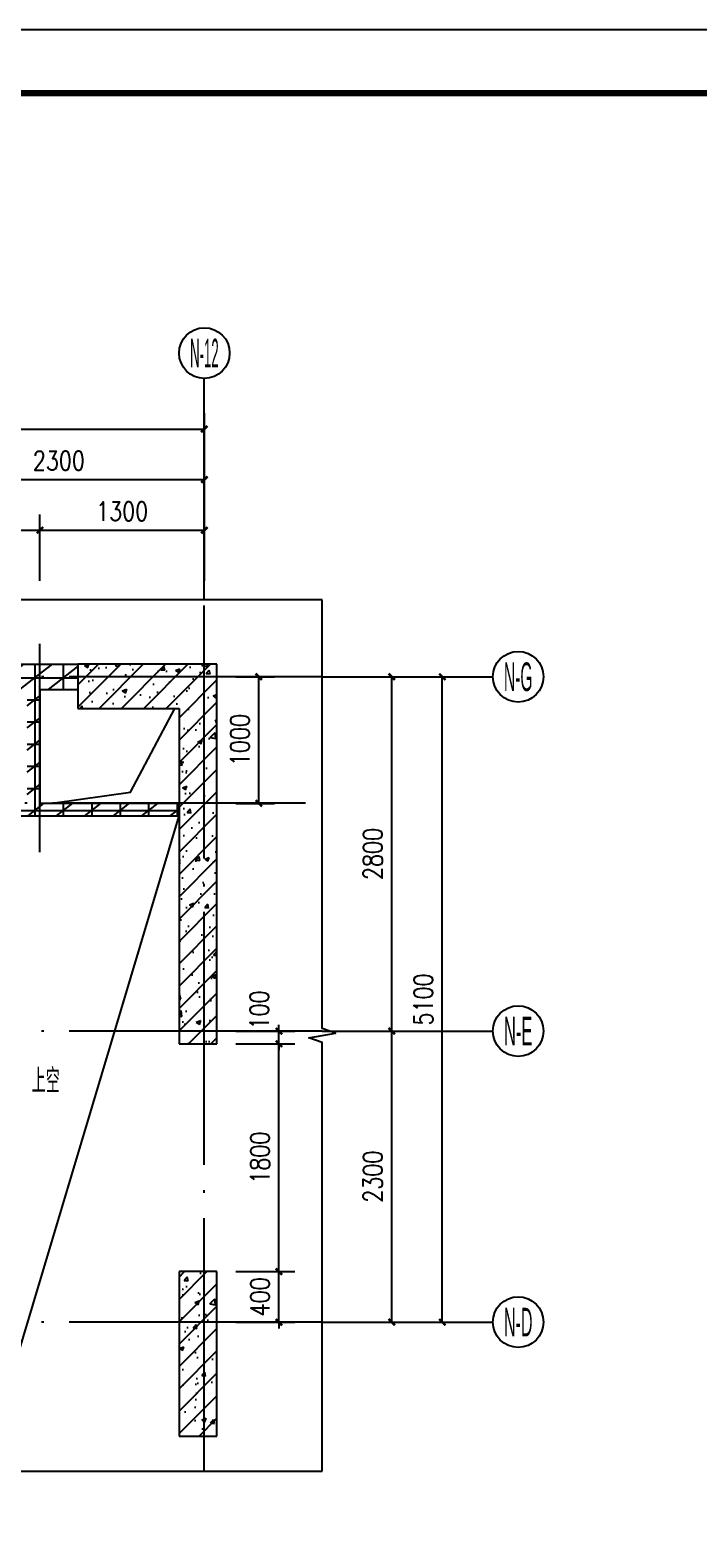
# Model space of a CAD drawing. Extents: x 718358 to 1668613, y -348838 to -159582.
# Drawn here: x 775283 to 780568, y -183089 to -171281 of the extents above; entities that cross this region are included whole.
import ezdxf
from ezdxf.enums import TextEntityAlignment as Align

# ---------------------------------------------------------------- set-up
doc = ezdxf.new("R2010")
doc.units = 0
doc.header["$LTSCALE"] = 1000
doc.linetypes.add('DOTE', pattern=[2.42, 2, -0.2, 0.02, -0.2])
for name, color, linetype in [('建-图框', 4, 'Continuous'), ('建-墙体', 2, 'Continuous'), ('建-尺寸', 73, 'Continuous'), ('建-影线', 8, 'Continuous'), ('建-房间名', 7, 'Continuous'), ('建-柱子', 6, 'Continuous'), ('建-符号', 3, 'Continuous'), ('建-轴标', 3, 'Continuous'), ('建-轴网', 14, 'DOTE')]:
    doc.layers.add(name, color=color, linetype=linetype)
doc.styles.add('_TCH_AXIS', font='gt宽度调整.shx', dxfattribs={"bigfont": 'gt国标汉字.shx'})
doc.styles.add('DIM_FONT', font='SIMPLEX.shx', dxfattribs={"width": 0.8, "bigfont": 'GBCBIG.shx'})
doc.dimstyles.new('DIMN50', dxfattribs={"dimscale": 0.5, "dimtxt": 300, "dimasz": 100, "dimexe": 250, "dimexo": 300, "dimgap": 150, "dimtad": 1, "dimdec": 0, "dimzin": 0, "dimdsep": 46, "dimtxsty": 'DIM_FONT', "dimblk": 'ARCHTICK', "dimcen": 0.09, "dimdle": 1, "dimclrt": 7, "dimazin": 2, "dimtfac": 1, "dimtdec": 0, "dimtix": 1, "dimtmove": 2, "dimatfit": 3, "dimldrblk": 'ARCHTICK', "dimfxl": 1, "dimtolj": 1, "dimtzin": 0, "dimarcsym": 0})
pattern_1 = [(0, (0, 0), (0, 175), []), (37.875, (200, 0), (-84.807639, 109.038328), []), (90, (200, 0), (-225, 1e-14), [])]
pattern_2 = [(45, (0, 0), (-88.388348, 88.388348), []), (50, (0, 0), (358.63009, -31.37607), [37.5, -412.5]), (355, (0, 0), (-69.37567, 376.09607), [30, -330]), (100.4514, (29.9, -2.6), (289.25469, 344.71977), [31.8701, -350.57106]), (46.1842, (0, 100), (533.62052, -82.7595), [56.25, -618.75]), (96.6356, (44.47, 93.1), (467.33135, 487.05894), [47.80514, -525.8565]), (351.1842, (0, 100), (467.33097, 487.0593), [45, -495]), (21, (50, 75), (298.45353, -201.30945), [37.5, -412.5]), (326, (50, 75), (121.65767, 362.57502), [30, -330]), (71.4514, (74.87, 58.22), (420.11131, 161.26525), [31.8701, -350.57106]), (37.5, (0, 0), (6.079928, 166.446927), [0, -326, 0, -335, 0, -331.25]), (7.5, (0, 0), (131.53477, 197.205856), [0, -191, 0, -318.5, 0, -126.25]), (327.5, (-111.5, 0), (266.911218, -11.277436), [0, -125, 0, -390, 0, -517.5]), (317.5, (-161.5, 0), (291.593085, 50.05249), [0, -162.5, 0, -259, 0, -367.5])]

# ---------------------------------------------------------------- blocks, each defined once
blk = doc.blocks.new('_ArchTick')
at = {"color": 0, "linetype": 'ByBlock', "const_width": 0.4}
blk.add_lwpolyline([(-0.5, -0.5), (0.5, 0.5)], dxfattribs=at)
blk = doc.blocks.new('*D188')
at = {"layer": 'Defpoints', "color": 0, "transparency": 16777216}
for p in [(776763, -179193), (777253, -179193), (776763, -179293)]:
    blk.add_point(p, dxfattribs=at)
at = {"layer": '建-尺寸', "color": 0, "lineweight": -2, "transparency": 16777216}
for p, q in [((776913, -179193), (777378, -179193)), ((777253, -179193), (777253, -179143)), ((777253, -179293), (777253, -179193)), ((776913, -179293), (777378, -179293)), ((777253, -179293), (777253, -179343))]:
    blk.add_line(p, q, dxfattribs=at)
at = {"layer": '建-尺寸', "color": 0, "lineweight": -2, "transparency": 16777216, "xscale": 50, "yscale": 50, "zscale": 50}
for p, rotation in [((777253, -179193), 270), ((777253, -179293), 90)]:
    blk.add_blockref('_ArchTick', p, dxfattribs=dict(at, rotation=rotation))
at = {"layer": '建-尺寸', "color": 7, "transparency": 16777216, "insert": (777098, -179026), "char_height": 150, "attachment_point": 5, "rotation": 90, "style": 'DIM_FONT'}
blk.add_mtext('\\A1;100', dxfattribs=at)
blk = doc.blocks.new('*D189')
at = {"layer": 'Defpoints', "color": 0, "transparency": 16777216}
for p in [(776763, -179293), (777253, -179293), (776763, -181093)]:
    blk.add_point(p, dxfattribs=at)
at = {"layer": '建-尺寸', "color": 0, "lineweight": -2, "transparency": 16777216}
for p, q in [((776913, -179293), (777378, -179293)), ((777253, -181093), (777253, -179292)), ((776913, -181093), (777378, -181093))]:
    blk.add_line(p, q, dxfattribs=at)
at = {"layer": '建-尺寸', "color": 0, "lineweight": -2, "transparency": 16777216, "xscale": 50, "yscale": 50, "zscale": 50}
for p, rotation in [((777253, -179293), 90), ((777253, -181093), 270)]:
    blk.add_blockref('_ArchTick', p, dxfattribs=dict(at, rotation=rotation))
at = {"layer": '建-尺寸', "color": 7, "transparency": 16777216, "insert": (777103, -180193), "char_height": 150, "attachment_point": 5, "rotation": 90, "style": 'DIM_FONT'}
blk.add_mtext('\\A1;1800', dxfattribs=at)
blk = doc.blocks.new('*D190')
at = {"layer": 'Defpoints', "color": 0, "transparency": 16777216}
for p in [(776763, -181093), (777253, -181093), (776763, -181493)]:
    blk.add_point(p, dxfattribs=at)
at = {"layer": '建-尺寸', "color": 0, "lineweight": -2, "transparency": 16777216}
for p, q in [((776913, -181093), (777378, -181093)), ((777253, -181093), (777253, -181043)), ((777253, -181493), (777253, -181093)), ((776913, -181493), (777378, -181493)), ((777253, -181493), (777253, -181543))]:
    blk.add_line(p, q, dxfattribs=at)
at = {"layer": '建-尺寸', "color": 0, "lineweight": -2, "transparency": 16777216, "xscale": 50, "yscale": 50, "zscale": 50}
for p, rotation in [((777253, -181093), 270), ((777253, -181493), 90)]:
    blk.add_blockref('_ArchTick', p, dxfattribs=dict(at, rotation=rotation))
at = {"layer": '建-尺寸', "color": 7, "transparency": 16777216, "insert": (777103, -181293), "char_height": 150, "attachment_point": 5, "rotation": 90, "style": 'DIM_FONT'}
blk.add_mtext('\\A1;400', dxfattribs=at)
blk = doc.blocks.new('*D1044')
at = {"layer": 'Defpoints', "color": 0, "transparency": 16777216}
for p in [(776763, -176393), (777094, -176393), (776763, -177393)]:
    blk.add_point(p, dxfattribs=at)
at = {"layer": '建-尺寸', "color": 0, "lineweight": -2, "transparency": 16777216}
for p, q in [((776913, -176393), (777219, -176393)), ((777094, -177393), (777094, -176392)), ((776913, -177393), (777219, -177393))]:
    blk.add_line(p, q, dxfattribs=at)
at = {"layer": '建-尺寸', "color": 0, "lineweight": -2, "transparency": 16777216, "xscale": 50, "yscale": 50, "zscale": 50}
for p, rotation in [((777094, -176393), 90), ((777094, -177393), 270)]:
    blk.add_blockref('_ArchTick', p, dxfattribs=dict(at, rotation=rotation))
at = {"layer": '建-尺寸', "color": 7, "transparency": 16777216, "insert": (776944, -176893), "char_height": 150, "attachment_point": 5, "rotation": 90, "style": 'DIM_FONT'}
blk.add_mtext('\\A1;1000', dxfattribs=at)
blk = doc.blocks.new('*D1118')
at = {"layer": 'Defpoints', "color": 0, "transparency": 16777216}
for p in [(776663, -174435), (765763, -175606), (776663, -175606)]:
    blk.add_point(p, dxfattribs=at)
at = {"layer": '建-尺寸', "color": 0, "lineweight": -2, "transparency": 16777216}
for p, q in [((765763, -175456), (765763, -174310)), ((776663, -175456), (776663, -174310)), ((765762, -174435), (776663, -174435))]:
    blk.add_line(p, q, dxfattribs=at)
at = {"layer": '建-尺寸', "color": 0, "lineweight": -2, "transparency": 16777216, "xscale": 50, "yscale": 50, "zscale": 50, "rotation": 180}
blk.add_blockref('_ArchTick', (765763, -174435), dxfattribs=at)
at = {"layer": '建-尺寸', "color": 0, "lineweight": -2, "transparency": 16777216, "xscale": 50, "yscale": 50, "zscale": 50}
blk.add_blockref('_ArchTick', (776663, -174435), dxfattribs=at)
at = {"layer": '建-尺寸', "color": 7, "transparency": 16777216, "insert": (771213, -174285), "char_height": 150, "attachment_point": 5, "style": 'DIM_FONT'}
blk.add_mtext('\\A1;10900', dxfattribs=at)
blk = doc.blocks.new('*D1119')
at = {"layer": 'Defpoints', "color": 0, "transparency": 16777216}
for p in [(776663, -175235), (775363, -175785), (776663, -175785)]:
    blk.add_point(p, dxfattribs=at)
at = {"layer": '建-尺寸', "color": 0, "lineweight": -2, "transparency": 16777216}
for p, q in [((775363, -175635), (775363, -175110)), ((776663, -175635), (776663, -175110)), ((775362, -175235), (776663, -175235))]:
    blk.add_line(p, q, dxfattribs=at)
at = {"layer": '建-尺寸', "color": 0, "lineweight": -2, "transparency": 16777216, "xscale": 50, "yscale": 50, "zscale": 50, "rotation": 180}
blk.add_blockref('_ArchTick', (775363, -175235), dxfattribs=at)
at = {"layer": '建-尺寸', "color": 0, "lineweight": -2, "transparency": 16777216, "xscale": 50, "yscale": 50, "zscale": 50}
blk.add_blockref('_ArchTick', (776663, -175235), dxfattribs=at)
at = {"layer": '建-尺寸', "color": 7, "transparency": 16777216, "insert": (776013, -175085), "char_height": 150, "attachment_point": 5, "style": 'DIM_FONT'}
blk.add_mtext('\\A1;1300', dxfattribs=at)
blk = doc.blocks.new('*D1120')
at = {"layer": 'Defpoints', "color": 0, "transparency": 16777216}
for p in [(775363, -175235), (774363, -175785), (775363, -175785)]:
    blk.add_point(p, dxfattribs=at)
at = {"layer": '建-尺寸', "color": 0, "lineweight": -2, "transparency": 16777216}
for p, q in [((774363, -175635), (774363, -175110)), ((775363, -175635), (775363, -175110)), ((774362, -175235), (775363, -175235))]:
    blk.add_line(p, q, dxfattribs=at)
at = {"layer": '建-尺寸', "color": 0, "lineweight": -2, "transparency": 16777216, "xscale": 50, "yscale": 50, "zscale": 50, "rotation": 180}
blk.add_blockref('_ArchTick', (774363, -175235), dxfattribs=at)
at = {"layer": '建-尺寸', "color": 0, "lineweight": -2, "transparency": 16777216, "xscale": 50, "yscale": 50, "zscale": 50}
blk.add_blockref('_ArchTick', (775363, -175235), dxfattribs=at)
at = {"layer": '建-尺寸', "color": 7, "transparency": 16777216, "insert": (774863, -175085), "char_height": 150, "attachment_point": 5, "style": 'DIM_FONT'}
blk.add_mtext('\\A1;1000', dxfattribs=at)
blk = doc.blocks.new('*D1126')
at = {"layer": 'Defpoints', "color": 0, "transparency": 16777216}
for p in [(776663, -174835), (774363, -175785), (776663, -175785)]:
    blk.add_point(p, dxfattribs=at)
at = {"layer": '建-尺寸', "color": 0, "lineweight": -2, "transparency": 16777216}
for p, q in [((774363, -175635), (774363, -174710)), ((776663, -175635), (776663, -174710)), ((774362, -174835), (776663, -174835))]:
    blk.add_line(p, q, dxfattribs=at)
at = {"layer": '建-尺寸', "color": 0, "lineweight": -2, "transparency": 16777216, "xscale": 50, "yscale": 50, "zscale": 50, "rotation": 180}
blk.add_blockref('_ArchTick', (774363, -174835), dxfattribs=at)
at = {"layer": '建-尺寸', "color": 0, "lineweight": -2, "transparency": 16777216, "xscale": 50, "yscale": 50, "zscale": 50}
blk.add_blockref('_ArchTick', (776663, -174835), dxfattribs=at)
at = {"layer": '建-尺寸', "color": 7, "transparency": 16777216, "insert": (775513, -174685), "char_height": 150, "attachment_point": 5, "style": 'DIM_FONT'}
blk.add_mtext('\\A1;2300', dxfattribs=at)
blk = doc.blocks.new('*D1134')
at = {"layer": 'Defpoints', "color": 0, "transparency": 16777216}
for p in [(778171, -176393), (778545, -176393), (778171, -181493)]:
    blk.add_point(p, dxfattribs=at)
at = {"layer": '建-尺寸', "color": 0, "lineweight": -2, "transparency": 16777216}
for p, q in [((778321, -176393), (778670, -176393)), ((778545, -181493), (778545, -176392)), ((778321, -181493), (778670, -181493))]:
    blk.add_line(p, q, dxfattribs=at)
at = {"layer": '建-尺寸', "color": 0, "lineweight": -2, "transparency": 16777216, "xscale": 50, "yscale": 50, "zscale": 50}
for p, rotation in [((778545, -176393), 90), ((778545, -181493), 270)]:
    blk.add_blockref('_ArchTick', p, dxfattribs=dict(at, rotation=rotation))
at = {"layer": '建-尺寸', "color": 7, "transparency": 16777216, "insert": (778395, -178943), "char_height": 150, "attachment_point": 5, "rotation": 90, "style": 'DIM_FONT'}
blk.add_mtext('\\A1;5100', dxfattribs=at)
blk = doc.blocks.new('*D1135')
at = {"layer": 'Defpoints', "color": 0, "transparency": 16777216}
for p in [(777595, -176393), (778145, -176393), (777595, -179193)]:
    blk.add_point(p, dxfattribs=at)
at = {"layer": '建-尺寸', "color": 0, "lineweight": -2, "transparency": 16777216}
for p, q in [((777745, -176393), (778270, -176393)), ((778145, -179193), (778145, -176392)), ((777745, -179193), (778270, -179193))]:
    blk.add_line(p, q, dxfattribs=at)
at = {"layer": '建-尺寸', "color": 0, "lineweight": -2, "transparency": 16777216, "xscale": 50, "yscale": 50, "zscale": 50}
for p, rotation in [((778145, -176393), 90), ((778145, -179193), 270)]:
    blk.add_blockref('_ArchTick', p, dxfattribs=dict(at, rotation=rotation))
at = {"layer": '建-尺寸', "color": 7, "transparency": 16777216, "insert": (777995, -177793), "char_height": 150, "attachment_point": 5, "rotation": 90, "style": 'DIM_FONT'}
blk.add_mtext('\\A1;2800', dxfattribs=at)
blk = doc.blocks.new('*D1136')
at = {"layer": 'Defpoints', "color": 0, "transparency": 16777216}
for p in [(777595, -179193), (778145, -179193), (777595, -181493)]:
    blk.add_point(p, dxfattribs=at)
at = {"layer": '建-尺寸', "color": 0, "lineweight": -2, "transparency": 16777216}
for p, q in [((777745, -179193), (778270, -179193)), ((778145, -181493), (778145, -179192)), ((777745, -181493), (778270, -181493))]:
    blk.add_line(p, q, dxfattribs=at)
at = {"layer": '建-尺寸', "color": 0, "lineweight": -2, "transparency": 16777216, "xscale": 50, "yscale": 50, "zscale": 50}
for p, rotation in [((778145, -179193), 90), ((778145, -181493), 270)]:
    blk.add_blockref('_ArchTick', p, dxfattribs=dict(at, rotation=rotation))
at = {"layer": '建-尺寸', "color": 7, "transparency": 16777216, "insert": (777995, -180343), "char_height": 150, "attachment_point": 5, "rotation": 90, "style": 'DIM_FONT'}
blk.add_mtext('\\A1;2300', dxfattribs=at)

msp = doc.modelspace()

# ---------------------------------------------------------------- hatches: boundary and pattern name
at = {"layer": '建-影线'}
h = msp.add_hatch(dxfattribs=at)
h.set_pattern_fill('空心砖', color=256, scale=50, style=0)
h.set_pattern_definition(pattern_1)
h.paths.add_polyline_path([(774362.8, -176426), (774462.8, -176492.7), (775262.8, -176492.7), (775329.5, -176426), (775362.8, -176292.7), (774362.8, -176292.7)])
h = msp.add_hatch(dxfattribs=at)
h.set_pattern_fill('空心砖', color=256, scale=50, style=0)
h.set_pattern_definition(pattern_1)
h.paths.add_polyline_path([(775329.5, -176426), (775362.8, -176492.7), (775662.8, -176492.7), (775662.8, -176292.7), (775362.8, -176292.7)])
h = msp.add_hatch(dxfattribs=at)
h.set_pattern_fill('钢筋混凝土', color=256, scale=50, style=0)
h.set_pattern_definition(pattern_2)
h.paths.add_polyline_path([(776462.8, -176642.7), (776462.8, -179292.7), (776762.8, -179292.7), (776762.8, -176292.7), (775662.8, -176292.7), (775662.8, -176642.7)])
h = msp.add_hatch(dxfattribs=at)
h.set_pattern_fill('空心砖', color=256, scale=50, style=0)
h.set_pattern_definition(pattern_1)
h.paths.add_polyline_path([(775329.5, -176426), (775262.8, -176492.7), (775262.8, -177392.9), (775329.5, -177426.2), (775362.8, -177392.9), (775362.8, -176492.7)])
h = msp.add_hatch(dxfattribs=at)
h.set_pattern_fill('空心砖', color=256, scale=50, style=0)
h.set_pattern_definition(pattern_1)
h.paths.add_polyline_path([(774396.1, -177426.2), (774462.8, -177492.9), (775362.8, -177492.9), (775329.5, -177426.2), (775262.8, -177392.9), (774462.8, -177392.9)])
h = msp.add_hatch(dxfattribs=at)
h.set_pattern_fill('空心砖', color=256, scale=50, style=0)
h.set_pattern_definition(pattern_1)
h.paths.add_polyline_path([(775329.5, -177426.2), (775362.8, -177492.9), (776462.8, -177492.9), (776462.8, -177392.9), (775362.8, -177392.9)])
h = msp.add_hatch(dxfattribs=at)
h.set_pattern_fill('钢筋混凝土', color=256, scale=50, style=0)
h.set_pattern_definition(pattern_2)
h.paths.add_polyline_path([(776762.8, -181092.7), (776462.8, -181092.7), (776462.8, -182392.7), (776762.8, -182392.7)])

# ---------------------------------------------------------------- linework, layer by layer
at = {"layer": '建-图框'}
msp.add_lwpolyline([(760408.1, -200980.7), (802458.1, -200980.7), (802458.1, -171280.7), (760408.1, -171280.7)], close=True, dxfattribs=at)
at = {"layer": '建-图框', "const_width": 50}
msp.add_lwpolyline([(761658.1, -200480.7), (801958.1, -200480.7), (801958.1, -171780.7), (761658.1, -171780.7)], close=True, dxfattribs=at)
at = {"layer": '建-墙体'}
for p, q in [((774362.8, -176292.7), (775362.8, -176292.7)), ((775362.8, -176292.7), (775662.8, -176292.7)), ((775362.8, -176492.7), (775362.8, -177392.9)), ((775362.8, -176492.7), (775662.8, -176492.7)), ((775362.8, -177392.9), (776462.8, -177392.9)), ((774462.8, -177492.9), (775362.8, -177492.9)), ((775362.8, -177492.9), (776462.8, -177492.9))]:
    msp.add_line(p, q, dxfattribs=at)
at = {"layer": '建-影线'}
for points in [[(775462.8, -177392.9), (776080.3, -177305.7), (776430.9, -176642.7)], [(767562.8, -182670), (775000.3, -182372.1), (776462.8, -177492.9)]]:
    msp.add_lwpolyline(points, dxfattribs=at)
at = {"layer": '建-柱子'}
for p, q in [((776762.8, -176292.7), (775662.8, -176292.7)), ((775662.8, -176292.7), (775662.8, -176642.7)), ((776762.8, -179292.7), (776762.8, -176292.7)), ((775662.8, -176642.7), (776462.8, -176642.7)), ((776462.8, -176642.7), (776462.8, -179292.7)), ((776462.8, -179292.7), (776762.8, -179292.7)), ((776762.8, -181092.7), (776462.8, -181092.7)), ((776462.8, -181092.7), (776462.8, -182392.7)), ((776762.8, -182392.7), (776762.8, -181092.7)), ((776462.8, -182392.7), (776762.8, -182392.7))]:
    msp.add_line(p, q, dxfattribs=at)
at = {"layer": '建-符号'}
for points in [[(777594.9, -175785.2), (771183.6, -175785.2), (771145.4, -175890.2), (771108.4, -175680.2), (771071.1, -175785.2), (764659.8, -175785.2)], [(777594.9, -182670), (777594.9, -179283.9), (777489.9, -179245.7), (777699.9, -179208.6), (777594.9, -179171.4), (777594.9, -175785.2)], [(764659.8, -182670), (771071.1, -182670), (771109.3, -182565), (771146.4, -182775), (771183.6, -182670), (777594.9, -182670)]]:
    msp.add_lwpolyline(points, dxfattribs=at)
at = {"layer": '建-轴标'}
for p, q in [((776662.7, -175785), (776662.7, -174035)), ((777594.9, -176392.7), (778944.9, -176392.7)), ((777594.9, -179192.7), (778944.9, -179192.7)), ((777594.9, -181492.7), (778944.9, -181492.7))]:
    msp.add_line(p, q, dxfattribs=at)
for centre in [(776663.3, -173835), (779144.9, -176392.7), (779144.9, -179192.7), (779144.9, -181492.7)]:
    msp.add_circle(centre, 200, dxfattribs=at)
at = {"layer": '建-轴网'}
for p, q in [((776662.8, -182670), (776662.8, -175785.2)), ((775362.8, -177778.1), (775362.8, -176133)), ((777594.9, -176392.7), (764659.8, -176392.7)), ((777462.8, -177392.9), (774462.8, -177392.9)), ((777594.9, -179192.7), (764659.8, -179192.7)), ((777594.9, -181492.7), (764659.8, -181492.7))]:
    msp.add_line(p, q, dxfattribs=at)

# ---------------------------------------------------------------- texts
at = {"layer": '建-房间名', "style": 'DIM_FONT', "width": 0.8}
msp.add_text('上空', height=192.91, dxfattribs=at).set_placement((775298.2, -179682.8))
at = {"layer": '建-轴标', "style": '_TCH_AXIS'}
for s, width, p, p2 in [('N-12', 0.269231, (776550.2, -173948.1), (776776.4, -173948.1)), ('N-G', 0.333333, (779031.8, -176505.8), (779258.1, -176505.8)), ('N-E', 0.344262, (779031.8, -179305.8), (779258.1, -179305.8)), ('N-D', 0.33871, (779031.8, -181605.8), (779258.1, -181605.8))]:
    msp.add_text(s, height=226.27, dxfattribs=dict(at, width=width)).set_placement(p, p2, align=Align.FIT)

# ---------------------------------------------------------------- dimensions: what is measured, and where the dimension line sits
at = {"layer": '建-尺寸'}
for p1, p2, distance, picture, middle in [((765762.7, -175606.3), (776663, -175606.3), 1171.3, '*D1118', (771212.9, -174285)), ((774362.8, -175785), (776662.7, -175785), 950, '*D1126', (775512.8, -174685)), ((774362.8, -175785), (775362.7, -175785), 550, '*D1120', (774862.8, -175085)), ((775362.7, -175785), (776662.8, -175785), 550, '*D1119', (776012.8, -175085)), ((776762.8, -177392.9), (776762.8, -176392.7), -331.1, '*D1044', (776943.9, -176892.8)), ((777594.9, -179192.7), (777594.9, -176392.7), -550, '*D1135', (777994.9, -177792.7)), ((778170.6, -181492.7), (778170.6, -176392.7), -374.3, '*D1134', (778394.9, -178942.7)), ((777594.9, -181492.7), (777594.9, -179192.7), -550, '*D1136', (777994.9, -180342.7)), ((776762.8, -181092.7), (776762.8, -179292.7), -490.6, '*D189', (777103.4, -180192.7)), ((776762.8, -181492.7), (776762.8, -181092.7), -490.6, '*D190', (777103.4, -181292.7))]:
    dim = msp.add_aligned_dim(p1=p1, p2=p2, distance=distance, dimstyle='DIMN50', dxfattribs=at)
    dim.commit()
    dim.dimension.update_dxf_attribs({"geometry": picture, "text_midpoint": middle})
dim = msp.add_linear_dim(base=(777253.4, -179192.7), p1=(776762.8, -179292.7), p2=(776762.8, -179192.7), angle=90, dimstyle='DIMN50', dxfattribs=at)
dim.commit()
dim.dimension.update_dxf_attribs({"geometry": '*D188', "text_midpoint": (777098.4, -179026.1), "dimtype": 161})

doc.saveas('drawing.dxf')
